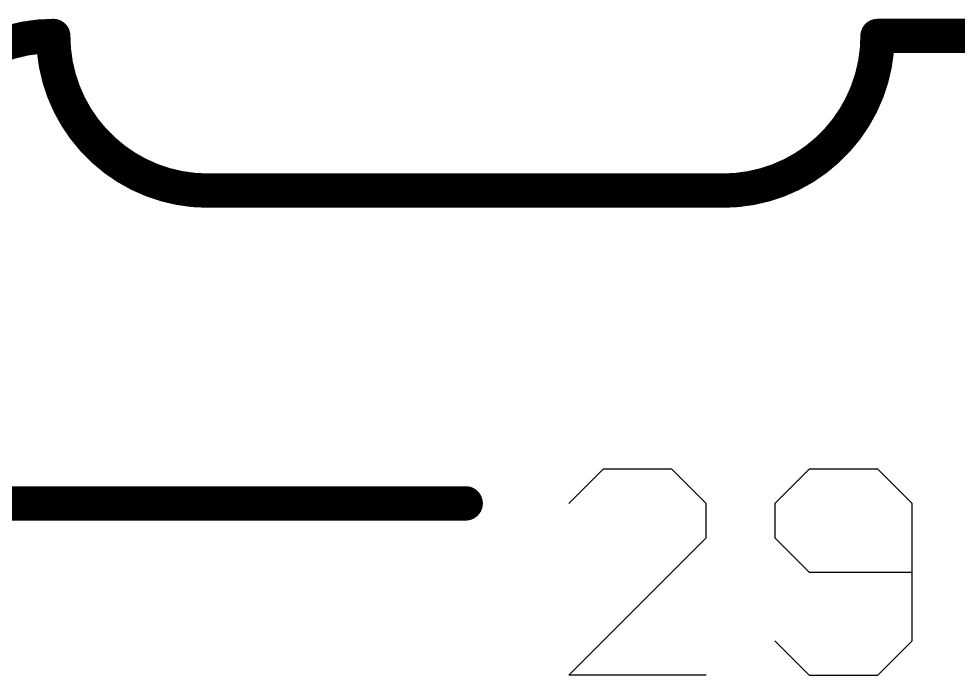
# Model space of a CAD drawing. Header units: millimetres. Extents: x 1.22 to 4.12, y 1.17 to 3.21.
# Drawn here: x 1.56 to 1.8335, y 1.166 to 1.357 of the extents above; entities that cross this region are included whole.
import ezdxf

# ---------------------------------------------------------------- set-up
doc = ezdxf.new("R2010")
doc.units = ezdxf.units.MM
doc.header["$MEASUREMENT"] = 0
doc.layers.add('Mechanical1', color=6, linetype='Continuous')
doc.layers.add('Mechanical2', color=216, linetype='Continuous')

msp = doc.modelspace()

# ---------------------------------------------------------------- linework, layer by layer
at = {"layer": 'Mechanical1'}
for p, q in [((1.73008, 1.22599), (1.72009, 1.21599)), ((1.75008, 1.22599), (1.73008, 1.22599)), ((1.76007, 1.21599), (1.75008, 1.22599)), ((1.79006, 1.22599), (1.78007, 1.21599)), ((1.81006, 1.22599), (1.79006, 1.22599)), ((1.82005, 1.21599), (1.81006, 1.22599)), ((1.76007, 1.206), (1.76007, 1.21599)), ((1.78007, 1.21599), (1.78007, 1.206)), ((1.82005, 1.17601), (1.82005, 1.21599)), ((1.72009, 1.16601), (1.76007, 1.206)), ((1.78007, 1.206), (1.79006, 1.196)), ((1.79006, 1.196), (1.82005, 1.196)), ((1.78007, 1.17601), (1.79006, 1.16601)), ((1.81006, 1.16601), (1.82005, 1.17601)), ((1.76007, 1.16601), (1.72009, 1.16601)), ((1.79006, 1.16601), (1.81006, 1.16601))]:
    msp.add_line(p, q, dxfattribs=at)
at = {"layer": 'Mechanical1', "const_width": 0.01}
msp.add_lwpolyline([(1.439, 1.216), (1.69009, 1.216)], dxfattribs=at)
at = {"layer": 'Mechanical1', "const_width": 0.005}
msp.add_lwpolyline([(1.68759, 1.216, 1), (1.69259, 1.216, 1)], format="xyb", close=True, dxfattribs=at)
at = {"layer": 'Mechanical2', "const_width": 0.01}
for points in [[(1.525, 1.307, -0.414214), (1.57, 1.352)], [(1.615, 1.307, -0.414214), (1.57, 1.352)], [(1.81, 1.352, -0.414214), (1.765, 1.307)]]:
    msp.add_lwpolyline(points, format="xyb", dxfattribs=at)
at = {"layer": 'Mechanical2', "const_width": 0.005}
for points in [[(1.5675, 1.352, 1), (1.5725, 1.352, 1)], [(1.5675, 1.352, 1), (1.5725, 1.352, 1)], [(1.8075, 1.352, 1), (1.8125, 1.352, 1)], [(1.8075, 1.352, 1), (1.8125, 1.352, 1)], [(1.6125, 1.307, 1), (1.6175, 1.307, 1)], [(1.6125, 1.307, 1), (1.6175, 1.307, 1)], [(1.7625, 1.307, 1), (1.7675, 1.307, 1)], [(1.7625, 1.307, 1), (1.7675, 1.307, 1)]]:
    msp.add_lwpolyline(points, format="xyb", close=True, dxfattribs=at)
at = {"layer": 'Mechanical2', "const_width": 0.01}
for points in [[(1.81, 1.352), (1.9, 1.352)], [(1.615, 1.307), (1.765, 1.307)]]:
    msp.add_lwpolyline(points, dxfattribs=at)

doc.saveas('drawing.dxf')
